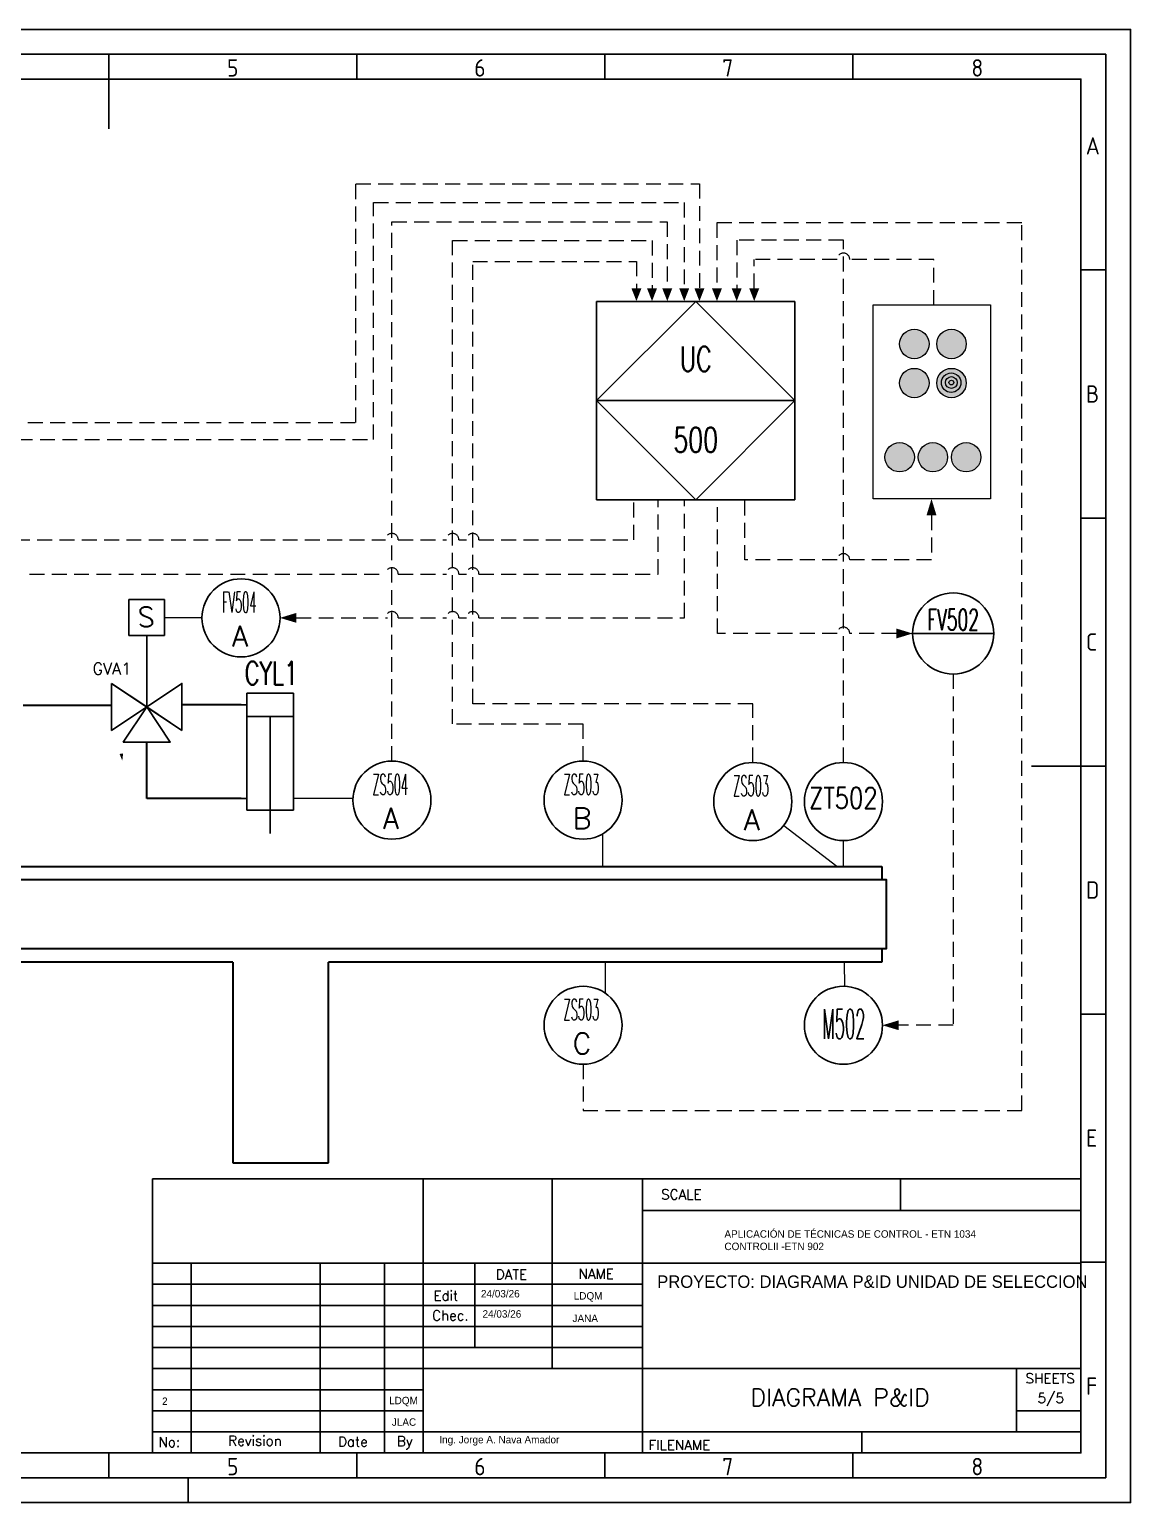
# Model space of a CAD drawing. Header units: millimetres. Extents: x -2 to 418, y 9 to 306.
# Drawn here: x 195.6 to 417.6, y 8.5 to 305.5 of the extents above; entities that cross this region are included whole.
import ezdxf
from ezdxf.enums import TextEntityAlignment as Align

# ---------------------------------------------------------------- set-up
doc = ezdxf.new("R2010")
doc.units = ezdxf.units.MM
doc.header["$LTSCALE"] = 6
doc.linetypes.add('DASHED', pattern=[0.75, 0.5, -0.25])
for name, color, linetype in [('025', 1, 'Continuous'), ('035', 5, 'Continuous'), ('07', 7, 'Continuous'), ('MISC', 7, 'Continuous'), ('SYMS', 7, 'Continuous'), ('TAGS', 7, 'Continuous')]:
    doc.layers.add(name, color=color, linetype=linetype)
for name, color, linetype, lineweight in [('SEÑAL ELECTRICA', 3, 'DASHED', 0), ('SEÑAL ELECTRICA OUT', 1, 'DASHED', 0), ('SEÑAL NEUMATICA', 5, 'Pneumatic Binary', 30)]:
    doc.layers.add(name, color=color, linetype=linetype, lineweight=lineweight)
doc.styles.add('ISO Proportional', font='isocp.shx')
doc.styles.add('WD', font='romans.shx')
doc.linetypes.add('Pneumatic Binary', pattern='A,0.25,[130,ltypeshp.shx,S=0.1,R=-45,X=0,Y=0],0.04,[130,ltypeshp.shx,S=0.1,R=55,X=0,Y=0],0.04,[130,ltypeshp.shx,S=0.1,R=-45,X=0,Y=0],1', length=1.33)

# ---------------------------------------------------------------- blocks, each defined once
blk = doc.blocks.new('VGVA1_3WAY_VALVE1')
at = {"ltscale": 3.2258}
for p, q in [((-0.25, 0.375), (0.25, -0.375)), ((-0.25, -0.375), (0.25, 0.375)), ((0.25, 0.375), (-0.25, 0.375)), ((0.375, 0.25), (0, 0)), ((0.375, 0.25), (0.375, -0.25)), ((0.375, -0.25), (0, 0)), ((0.25, -0.375), (-0.25, -0.375))]:
    blk.add_line(p, q, dxfattribs=at)
at = {"ltscale": 25.4, "flags": 128}
for points in [[(0.25, 0.375), (0, 0), (-0.25, 0.375)], [(0, 0), (0.375, 0.25), (0.375, -0.25)], [(-0.25, -0.375), (0, 0), (0.25, -0.375)]]:
    blk.add_lwpolyline(points, close=True, dxfattribs=at)
at = {"style": 'WD', "flags": 1}
for tag, p in [('INST', (-0.349, 0.777)), ('LOC', (-0.349, 0.581)), ('TAG1', (-0.349, 0.375))]:
    blk.add_attdef(tag, text='', height=0.125, dxfattribs=at).set_placement(p, align=Align.RIGHT)
at = {"style": 'WD'}
for tag, p, height in [('X2TERM04', (0, 0.375), 0.005), ('TERM04', (0.02, 0.388), 0.0625), ('X4TERM03', (0, 0), 0.005), ('X1TERM02', (0.375, 0), 0.005), ('TERM02', (0.406, 0.036), 0.0625), ('RATING1', (0.395, -0.159), 0.125), ('DESC1', (0.395, -0.375), 0.125), ('X8TERM01', (0, -0.375), 0.005), ('TERM01', (0.029, -0.455), 0.0625), ('DESC2', (0.395, -0.559), 0.125), ('DESC3', (0.395, -0.749), 0.125), ('WDTAGALT', (0.395, -0.935), 0.125)]:
    blk.add_attdef(tag, p, '', height=height, dxfattribs=at)
blk.add_attdef('XREF', text='', height=0.0625, rotation=0.0625, dxfattribs=at).set_placement((0.507, 0.365), align=Align.TOP_CENTER)
blk.add_attdef('TERM03', text='', height=0.0625, dxfattribs=at).set_placement((-0.085, 0.02), align=Align.RIGHT)
at = {"style": 'WD', "flags": 1}
for tag, p in [('FAMILY', (-0.284, -0.163)), ('WDTYPE', (-0.277, -0.103)), ('CAT', (-0.284, -0.207)), ('MFG', (-0.283, -0.238)), ('ASSYCODE', (-0.254, -0.268))]:
    blk.add_attdef(tag, text='', height=0.01, dxfattribs=at).set_placement(p, align=Align.CENTER)
blk = doc.blocks.new('VAC1_SOLENOID')
for p, q in [((-0.75, -0.125), (-0.75, 0.125)), ((-0.75, 0.125), (-0.5, 0.125)), ((-0.5, -0.125), (-0.5, 0.125)), ((-0.5, -0.125), (-0.75, -0.125))]:
    blk.add_line(p, q)
at = {"ltscale": 3.2258}
blk.add_line((0, 0), (-0.5, 0), dxfattribs=at)
at = {"style": 'WD'}
for tag, height, p in [('INST', 0.125, (-0.84, 0.553)), ('LOC', 0.125, (-0.835, 0.368)), ('TAG1', 0.125, (-0.835, 0.17)), ('TERM03', 0.0625, (-0.769, 0.009))]:
    blk.add_attdef(tag, text='', height=height, dxfattribs=at).set_placement(p, align=Align.RIGHT)
for tag, p, height in [('TERM02', (-0.628, 0.134), 0.0625), ('X2TERM02', (-0.625, 0.125), 0.005), ('X4TERM03', (-0.75, 0), 0.005), ('DESC1', (-0.431, -0.209), 0.125), ('X8TERM01', (-0.625, -0.125), 0.005), ('TERM01', (-0.624, -0.201), 0.0625), ('DESC2', (-0.431, -0.393), 0.125), ('DESC3', (-0.431, -0.583), 0.125), ('RATING1', (-0.431, -0.761), 0.125), ('WDTAGALT', (-0.421, -0.949), 0.125)]:
    blk.add_attdef(tag, p, '', height=height, dxfattribs=at)
blk.add_attdef('XREF', text='', height=0.0625, rotation=0.0625, dxfattribs=at).set_placement((-0.999, 0.095), align=Align.TOP_CENTER)
blk.add_attdef('TEXT', text='', height=0.0625, dxfattribs=at).set_placement((-0.624, -0.004), align=Align.MIDDLE_CENTER)
at = {"style": 'WD', "flags": 1}
for tag, p in [('WDTYPE', (-0.828, -0.053)), ('FAMILY', (-0.831, -0.09)), ('CAT', (-0.831, -0.134)), ('MFG', (-0.829, -0.166)), ('ASSYCODE', (-0.801, -0.195))]:
    blk.add_attdef(tag, text='', height=0.01, dxfattribs=at).set_placement(p, align=Align.CENTER)
blk = doc.blocks.new('VCY1_CYL_RETRACT')
for p, q in [((0.5625, 0.2812), (-0.0625, 0.2812)), ((-0.0625, 0.2812), (-0.0625, 0.0312)), ((0.0625, 0.2812), (0.0625, 0.0312)), ((0.5625, 0.0312), (0.5625, 0.2812)), ((0.0625, 0.1562), (0.6875, 0.1562)), ((-0.0625, 0.0312), (0.5625, 0.0312)), ((0, 0.0312), (0, 0)), ((0.5, 0.0312), (0.5, 0))]:
    blk.add_line(p, q)
at = {"style": 'WD', "width": 0.7}
for tag, p in [('INST', (0.25, 0.6562)), ('LOC', (0.25, 0.5)), ('TAG1', (0.25, 0.3438))]:
    blk.add_attdef(tag, text='', height=0.125, dxfattribs=at).set_placement(p, align=Align.CENTER)
for tag, p in [('DESC1', (-0.125, 0.1562)), ('DESC2', (-0.125, 0)), ('DESC3', (-0.125, -0.1562)), ('WDTAGALT', (-0.125, -0.3125))]:
    blk.add_attdef(tag, text='', height=0.125, dxfattribs=at).set_placement(p, align=Align.RIGHT)
at = {"style": 'WD'}
for tag, p, height, flags in [('WDBLKNAM', (0.3428, 0.2812), 0.01, 9), ('FAMILY', (0.3497, 0.2685), 0.01, 9), ('X8TERM01', (0, 0), 0.005, 1), ('WDTYPE', (0.0625, 0.0625), 0.01, 1), ('X8TERM02', (0.5, 0), 0.005, 1)]:
    blk.add_attdef(tag, p, '', height=height, dxfattribs=dict(at, flags=flags))
blk.add_attdef('XREF', (0.6562, 0.2188), '', height=0.0625, dxfattribs=at)
at = {"linetype": 'Continuous', "style": 'WD', "flags": 9}
for tag, p in [('ASSYCODE', (0.375, 0.1875)), ('MFG', (0.3728, 0.2049)), ('CAT', (0.3748, 0.2243))]:
    blk.add_attdef(tag, text='', height=0.01, dxfattribs=at).set_placement(p, align=Align.CENTER)
at = {"style": 'WD', "width": 0.7}
for tag, p, height in [('RATING1', (0.6875, 0), 0.125), ('TERM01', (0.0312, -0.0938), 0.0625), ('TERM02', (0.5312, -0.0938), 0.0625)]:
    blk.add_attdef(tag, p, '', height=height, dxfattribs=at)
blk = doc.blocks.new('HIN1_FIELD_MOUNT')
at = {"ltscale": 3.2258}
blk.add_circle((0, 0), 0.5, dxfattribs=at)
at = {"style": 'WD', "width": 0.7}
for tag, height, p in [('INST', 0.125, (-0.454, 0.471)), ('LOC', 0.125, (-0.454, 0.309)), ('TERM01', 0.0625, (-0.524, 0.018))]:
    blk.add_attdef(tag, text='', height=height, dxfattribs=at).set_placement(p, align=Align.RIGHT)
for tag, p, height in [('TERM04', (0.021, 0.531), 0.0625), ('X2TERM04', (0, 0.5), 0.005), ('X4TERM01', (-0.5, 0), 0.005), ('X1TERM03', (0.5, 0), 0.005), ('TERM03', (0.522, 0.018), 0.0625), ('RATING1', (0.513, -0.159), 0.125), ('DESC1', (0.513, -0.318), 0.125), ('X8TERM02', (0, -0.5), 0.005), ('TERM02', (0.023, -0.581), 0.0625), ('DESC2', (0.513, -0.508), 0.125), ('DESC3', (0.513, -0.688), 0.125), ('WDTAGALT', (0.513, -0.863), 0.125)]:
    blk.add_attdef(tag, p, '', height=height, dxfattribs=at)
blk.add_attdef('XREF', text='', height=0.0625, rotation=0.0625, dxfattribs=at).set_placement((0.546, 0.412), align=Align.TOP_CENTER)
for tag, p in [('TAG1_PART1', (0, 0.147)), ('TAG1_PART2', (0, -0.26))]:
    blk.add_attdef(tag, text='', height=0.125, dxfattribs=at).set_placement(p, align=Align.CENTER)
at = {"style": 'WD', "width": 0.7, "flags": 1}
for tag, p in [('WDTYPE', (-0.535, -0.17)), ('CAT', (-0.546, -0.253)), ('MFG', (-0.544, -0.28)), ('FAMILY', (-0.537, -0.223)), ('ASSYCODE', (-0.525, -0.306))]:
    blk.add_attdef(tag, text='', height=0.01, dxfattribs=at).set_placement(p, align=Align.CENTER)
blk = doc.blocks.new('HIN1_INFRONT_MAIN')
at = {"ltscale": 0.127}
blk.add_line((-0.5, 0), (0.5, 0), dxfattribs=at)
at = {"ltscale": 3.2258}
blk.add_circle((0, 0), 0.5, dxfattribs=at)
at = {"style": 'WD', "width": 0.7}
for tag, height, p in [('INST', 0.125, (-0.481, 0.455)), ('LOC', 0.125, (-0.481, 0.293)), ('TERM01', 0.0625, (-0.524, 0.018))]:
    blk.add_attdef(tag, text='', height=height, dxfattribs=at).set_placement(p, align=Align.RIGHT)
for tag, p, height in [('TERM04', (0.021, 0.531), 0.0625), ('X2TERM04', (0, 0.5), 0.005), ('X4TERM01', (-0.5, 0), 0.005), ('X1TERM03', (0.5, 0), 0.005), ('TERM03', (0.522, 0.018), 0.0625), ('RATING1', (0.513, -0.162), 0.125), ('DESC1', (0.513, -0.321), 0.125), ('X8TERM02', (0, -0.5), 0.005), ('TERM02', (0.023, -0.581), 0.0625), ('DESC2', (0.513, -0.51), 0.125), ('DESC3', (0.513, -0.691), 0.125), ('WDTAGALT', (0.513, -0.866), 0.125)]:
    blk.add_attdef(tag, p, '', height=height, dxfattribs=at)
blk.add_attdef('XREF', text='', height=0.0625, rotation=0.0625, dxfattribs=at).set_placement((0.546, 0.412), align=Align.TOP_CENTER)
for tag, p in [('TAG1_PART1', (0, 0.147)), ('TAG1_PART2', (0, -0.26))]:
    blk.add_attdef(tag, text='', height=0.125, dxfattribs=at).set_placement(p, align=Align.CENTER)
at = {"style": 'WD', "width": 0.7, "flags": 1}
for tag, p in [('WDTYPE', (-0.535, -0.17)), ('CAT', (-0.546, -0.253)), ('MFG', (-0.544, -0.28)), ('FAMILY', (-0.537, -0.223)), ('ASSYCODE', (-0.525, -0.306))]:
    blk.add_attdef(tag, text='', height=0.01, dxfattribs=at).set_placement(p, align=Align.CENTER)
blk = doc.blocks.new('HIN1_INFRONT_MAIN_PLC')
for p, q in [((-0.5, -0.5), (-0.5, 0.5)), ((-0.5, 0.5), (0.5, 0.5)), ((0.5, 0.5), (0.5, -0.5)), ((0.5, -0.5), (-0.5, -0.5))]:
    blk.add_line(p, q)
at = {"ltscale": 0.127}
blk.add_line((-0.5, 0), (0.5, 0), dxfattribs=at)
at = {"ltscale": 25.4, "flags": 128}
blk.add_lwpolyline([(0, 0.5), (-0.5, 0), (0, -0.5), (0.5, 0)], close=True, dxfattribs=at)
at = {"ltscale": 3.2258, "flags": 128}
blk.add_lwpolyline([(0, 0.5), (-0.5, 0), (0, -0.5), (0.5, 0)], close=True, dxfattribs=at)
blk.add_lwpolyline([(0, 0.5), (-0.5, 0), (0, -0.5), (0.5, 0)], close=True, dxfattribs=at)
at = {"style": 'WD', "width": 0.7}
for tag, height, p in [('INST', 0.125, (-0.5816, 0.4156)), ('LOC', 0.125, (-0.5816, 0.254)), ('TERM01', 0.0625, (-0.5242, 0.0184))]:
    blk.add_attdef(tag, text='', height=height, dxfattribs=at).set_placement(p, align=Align.RIGHT)
for tag, p, height in [('TERM04', (0.0207, 0.5306), 0.0625), ('X2TERM04', (0, 0.5), 0.005), ('TERM03', (0.5222, 0.0184), 0.0625), ('X4TERM01', (-0.5, 0), 0.005), ('X1TERM03', (0.5, 0), 0.005), ('RATING1', (0.5485, -0.1677), 0.125), ('DESC1', (0.5485, -0.3266), 0.125), ('DESC2', (0.5485, -0.5165), 0.125), ('X8TERM02', (0, -0.5), 0.005), ('TERM02', (0.0233, -0.5809), 0.0625), ('DESC3', (0.5485, -0.6975), 0.125), ('WDTAGALT', (0.5485, -0.8716), 0.125)]:
    blk.add_attdef(tag, p, '', height=height, dxfattribs=at)
blk.add_attdef('XREF', text='', height=0.0625, rotation=0.0625, dxfattribs=at).set_placement((0.6297, 0.3767), align=Align.TOP_CENTER)
for tag, p in [('TAG1_PART1', (0, 0.147)), ('TAG1_PART2', (0, -0.2602))]:
    blk.add_attdef(tag, text='', height=0.125, dxfattribs=at).set_placement(p, align=Align.CENTER)
at = {"style": 'WD', "width": 0.7, "flags": 1}
for tag, p in [('WDTYPE', (-0.5767, -0.1697)), ('FAMILY', (-0.5789, -0.2227)), ('CAT', (-0.5871, -0.2531)), ('MFG', (-0.5859, -0.2796)), ('ASSYCODE', (-0.5662, -0.3061))]:
    blk.add_attdef(tag, text='', height=0.01, dxfattribs=at).set_placement(p, align=Align.CENTER)
blk = doc.blocks.new('IEC_border_a3')
at = {"layer": '035'}
for p, q in [((214, 292), (214, 287)), ((264, 292), (264, 287)), ((314, 292), (314, 287)), ((364, 292), (364, 287)), ((414.97, 248.54), (409.98, 248.54)), ((414.98, 198.5), (410, 198.5)), ((414.98, 148.5), (410, 148.5)), ((414.98, 98.5), (410, 98.5)), ((415, 48.46), (410.02, 48.46)), ((214, 10), (214, 5)), ((264, 10), (264, 5)), ((314, 10), (314, 5)), ((364, 10), (364, 5)), ((230, 5), (230, 0))]:
    blk.add_line(p, q, dxfattribs=at)
for points in [[(0, 297), (420, 297), (420, 0), (0, 0)], [(18, 287), (410, 287), (410, 10), (18, 10)]]:
    blk.add_lwpolyline(points, close=True, dxfattribs=at)
at = {"layer": '07'}
for p, q in [((214, 287), (214, 277)), ((400, 148.5), (410, 148.5))]:
    blk.add_line(p, q, dxfattribs=at)
blk.add_lwpolyline([(13, 292), (415, 292), (415, 5), (13, 5)], close=True, dxfattribs=at)
at = {"layer": '035', "style": 'ISO Proportional'}
for s, p in [('5', (237.84, 287.5)), ('6', (287.69, 287.5)), ('7', (337.67, 287.5)), ('8', (387.92, 287.5)), ('A', (410.98, 271.79)), ('B', (411, 221.75)), ('C', (411, 171.75)), ('D', (411, 121.75)), ('E', (411.02, 71.72)), ('F', (411.02, 21.72)), ('5', (237.84, 5.5)), ('6', (287.69, 5.5)), ('7', (337.67, 5.5)), ('8', (387.92, 5.5))]:
    blk.add_text(s, height=3.5, dxfattribs=at).set_placement(p)
blk = doc.blocks.new('IEC_tblock_a3')
at = {"layer": '035'}
for p, q in [((-106.6, 55.25), (-106.6, 17)), ((-36.4, 55.25), (-36.4, 48.88)), ((-88.4, 48.88), (0, 48.88)), ((-179.4, 38.25), (-179.4, 0)), ((-153.4, 38.25), (-153.4, 0)), ((-140.4, 38.25), (-140.4, 0)), ((-122.2, 38.25), (-122.2, 21.25)), ((-187.2, 34), (-88.4, 34)), ((-187.2, 29.75), (-88.4, 29.75)), ((-187.2, 25.5), (-88.4, 25.5)), ((-187.2, 21.25), (-88.4, 21.25)), ((-187.2, 17), (-132.6, 17)), ((-187.2, 12.75), (-132.6, 12.75)), ((-187.2, 8.5), (-132.6, 8.5)), ((-13, 8.5), (0, 8.5)), ((-187.2, 4.25), (0, 4.25)), ((-44.2, 4.25), (-44.2, 0))]:
    blk.add_line(p, q, dxfattribs=at)
at = {"layer": '07'}
for p, q in [((-187.2, 55.25), (-187.2, 0)), ((-187.2, 55.25), (0, 55.25)), ((-132.6, 55.25), (-132.6, 0)), ((-88.4, 55.25), (-88.4, 0)), ((0, 55.25), (0, 0)), ((-187.2, 38.25), (0, 38.25)), ((-132.6, 17), (0, 17)), ((-13, 17), (-13, 4.25)), ((-187.2, 0), (0, 0))]:
    blk.add_line(p, q, dxfattribs=at)
at = {"style": 'WD'}
for tag, p in [('SCALE', (-69.88, 51.07)), ('SH', (-8.74, 10.06)), ('FILENAME', (-68.15, 0.8))]:
    blk.add_attdef(tag, p, '', height=2, dxfattribs=at)
for tag, height, p in [('EDDATE', 2, (-114.97, 30.8)), ('EDBY', 2, (-98.02, 30.86)), ('PROJDESC', 5, (-45.9, 29.2)), ('CKDATE', 2, (-114.85, 26.58)), ('CKBY', 2, (-97.88, 26.3)), ('DWGDESC', 5, (-44.85, 19.72)), ('DWGNO', 3.5, (-48.54, 9.46))]:
    blk.add_attdef(tag, text='', height=height, dxfattribs=at).set_placement(p, align=Align.CENTER)
at = {"style": 'WD', "flags": 1}
blk.add_attdef('WD_TB', (-120.95, 11.91), '', height=2, dxfattribs=at)
at = {"layer": '025', "style": 'WD'}
for s, p in [('SCALE', (-80.57, 51.13)), ('NAME', (-97.74, 35.14)), ('No:', (-183.81, 1.19)), ('Revision', (-166.53, 1.47)), ('Date', (-146.79, 1.28)), ('By', (-136.33, 1.37))]:
    blk.add_text(s, height=2, dxfattribs=at).set_placement(p, align=Align.CENTER)
for s, p in [('DATE', (-118, 35)), ('Edit', (-130.55, 30.72)), ('Chec.', (-130.82, 26.72)), ('SHEETS', (-11.17, 14.05)), ('FILENAME', (-87.18, 0.61))]:
    blk.add_text(s, height=2, dxfattribs=at).set_placement(p)

msp = doc.modelspace()

# ---------------------------------------------------------------- hatches: boundary and pattern name
at = {"lineweight": 20}
h = msp.add_hatch(color=3, dxfattribs=at)
h.dxf.hatch_style = 1
h.paths.add_polyline_path([(371.02, 242.11, 1), (376.94, 242.11, 1)])
h = msp.add_hatch(color=1, dxfattribs=at)
h.dxf.hatch_style = 1
h.paths.add_polyline_path([(378.51, 242.11, 1), (384.43, 242.11, 1)])
at = {"lineweight": 20, "true_color": 0x939598}
h = msp.add_hatch(color=252, dxfattribs=at)
h.dxf.hatch_style = 1
h.paths.add_polyline_path([(376.94, 234.24, 1), (371.02, 234.24, 1)])
at = {"lineweight": 20, "true_color": 0x000000}
h = msp.add_hatch(color=18, dxfattribs=at)
h.dxf.hatch_style = 1
h.paths.add_polyline_path([(376.71, 235.37), (371.68, 232.36), (371.22, 233.13), (376.25, 236.15)])
at = {"lineweight": 20}
h = msp.add_hatch(color=256, dxfattribs=at)
h.dxf.hatch_style = 1
h.set_gradient(color1=(237, 31, 36), color2=(255, 0, 0), name='SPHERICAL')
h.paths.add_polyline_path([(378.51, 234.24, 1), (384.43, 234.24, 1)])
h = msp.add_hatch(color=256, dxfattribs=at)
h.dxf.hatch_style = 1
h.set_gradient(color1=(255, 0, 0), color2=(153, 27, 30), name='INVSPHERICAL')
edge = h.paths.add_edge_path()
edge.add_arc((371.02, 219.28), 2.96, 0, 360)
h = msp.add_hatch(color=256, dxfattribs=at)
h.dxf.hatch_style = 1
h.set_gradient(color1=(0, 255, 0), color2=(19, 103, 52), name='INVSPHERICAL')
edge = h.paths.add_edge_path()
edge.add_arc((377.72, 219.28), 2.96, 0, 360)
h = msp.add_hatch(color=256, dxfattribs=at)
h.dxf.hatch_style = 1
h.set_gradient(color1=(255, 255, 0), color2=(205, 105, 40), name='INVSPHERICAL')
edge = h.paths.add_edge_path()
edge.add_arc((384.43, 219.28), 2.96, 0, 360)

# ---------------------------------------------------------------- linework, layer by layer
for p, q in [((230.35, 186.89), (222.8, 186.89)), ((311.1, 143.31), (311.1, 136.73)), ((347.64, 145.06), (358.34, 136.81)), ((359.65, 142.01), (359.65, 136.81)), ((311.68, 111.19), (311.68, 117.46)), ((359.99, 112.64), (359.9, 117.41))]:
    msp.add_line(p, q, dxfattribs=at)
msp.add_line((260.78, 150.5), (248.73, 150.53))
at = {"linetype": 'ByBlock', "lineweight": 30}
for p, q in [((38.15, 136.73), (367.43, 136.73)), ((367.43, 136.73), (367.43, 134.12)), ((367.43, 120.17), (367.43, 117.46)), ((236.57, 117.46), (170.23, 117.46)), ((236.57, 117.46), (236.57, 77.01)), ((367.43, 117.46), (255.86, 117.46)), ((255.86, 77.01), (255.86, 117.46)), ((236.57, 77.01), (255.86, 77.01))]:
    msp.add_line(p, q, dxfattribs=at)
at = {"color": 3, "lineweight": 20}
for points in [[(317.95, 253.31, 2, 0, 0), (317.95, 250.75, 0, 0, 0)], [(321.09, 253.31, 2, 0, 0), (321.09, 250.75, 0, 0, 0)], [(324.16, 253.31, 2, 0, 0), (324.17, 250.75, 0, 0, 0)], [(327.58, 253.31, 2, 0, 0), (327.58, 250.75, 0, 0, 0)], [(330.65, 253.31, 2, 0, 0), (330.65, 250.75, 0, 0, 0)], [(334.18, 253.31, 2, 0, 0), (334.18, 250.75, 0, 0, 0)], [(338.16, 253.31, 2, 0, 0), (338.16, 250.75, 0, 0, 0)], [(341.7, 253.31, 2, 0, 0), (341.7, 250.75, 0, 0, 0)]]:
    msp.add_lwpolyline(points, format="xyseb", dxfattribs=at)
at = {"lineweight": 20}
msp.add_lwpolyline([(365.7, 249.98), (389.36, 249.98), (389.36, 210.88), (365.7, 210.88)], close=True, dxfattribs=at)
at = {"color": 1, "lineweight": 20}
for points in [[(377.44, 207.58, 2, 0, 0), (377.44, 210.88, 0, 0, 0)], [(249.38, 186.89, 2, 0, 0), (246.08, 186.89, 0, 0, 0)], [(370.35, 183.74, 2, 0, 0), (373.64, 183.74, 0, 0, 0)], [(370.85, 104.75, 2, 0, 0), (367.56, 104.75, 0, 0, 0)]]:
    msp.add_lwpolyline(points, format="xyseb", dxfattribs=at)
for points in [[(222.57, 175.43, 0, 0, 0), (227.21, 175.42, 0.721, 0, 0), (228.75, 175.42, 0, 0, 0)], [(209.47, 162.87, 0, 0, -0.415908), (214.09, 159.51, 0.721, 0, 0), (214.29, 158.09, 0, 0, 0)], [(373.64, 151.29, 0, 0, 0), (373.64, 140.35, 1.7, 0, 0), (373.63, 136.73, 0, 0, 0)]]:
    msp.add_lwpolyline(points, format="xyseb")
at = {"linetype": 'ByBlock', "lineweight": 30}
msp.add_lwpolyline([(37.24, 134.12), (368.27, 134.12), (368.27, 120.17), (37.24, 120.17)], close=True, dxfattribs=at)
at = {"lineweight": 20}
for centre, radius in [((373.98, 242.11), 2.96), ((381.47, 242.11), 2.96), ((373.98, 234.24), 2.96), ((381.47, 234.24), 2.96), ((381.41, 234.31), 1.97), ((381.44, 234.34), 1.19), ((381.44, 234.34), 0.476), ((371.02, 219.28), 2.96), ((377.72, 219.28), 2.96), ((384.43, 219.28), 2.96)]:
    msp.add_circle(centre, radius, dxfattribs=at)
at = {"layer": 'SEÑAL ELECTRICA', "lineweight": 20}
for p, q in [((261.39, 226.3), (261.39, 274.42)), ((261.39, 274.42), (330.65, 274.42)), ((330.65, 274.42), (330.65, 253.31)), ((264.95, 222.88), (264.95, 270.64)), ((264.95, 270.64), (327.58, 270.64)), ((327.58, 270.64), (327.58, 253.31)), ((268.65, 158), (268.65, 266.74)), ((268.65, 266.74), (324.16, 266.74)), ((324.16, 266.74), (324.16, 253.31)), ((395.65, 266.53), (334.18, 266.53)), ((334.18, 266.53), (334.18, 253.31)), ((395.65, 87.57), (395.65, 266.53)), ((280.89, 165.51), (280.89, 262.97)), ((280.89, 262.97), (321.11, 262.97)), ((321.11, 262.97), (321.09, 253.31)), ((338.18, 263.03), (338.16, 253.31)), ((359.69, 263.03), (338.18, 263.03)), ((359.69, 157.73), (359.69, 263.03)), ((284.93, 169.57), (284.93, 258.77)), ((284.93, 258.77), (317.98, 258.77)), ((317.98, 258.77), (317.98, 253.31)), ((358.42, 259.17), (341.7, 259.17)), ((341.7, 253.31), (341.7, 259.17)), ((377.88, 259.17), (360.96, 259.17)), ((377.88, 249.98), (377.88, 259.17)), ((100.75, 226.3), (261.39, 226.3)), ((184.21, 222.88), (264.95, 222.88)), ((341.41, 169.57), (284.93, 169.57)), ((341.41, 157.73), (341.41, 169.57)), ((307.19, 165.48), (280.89, 165.48)), ((307.19, 158), (307.19, 165.48)), ((307.19, 96.88), (307.19, 87.57)), ((307.19, 87.57), (395.65, 87.57))]:
    msp.add_line(p, q, dxfattribs=at)
msp.add_arc((359.69, 259.17), 1.27, 0, 180, dxfattribs=at)
at = {"layer": 'SEÑAL ELECTRICA OUT', "lineweight": 20}
for p, q in [((317.39, 202.65), (317.39, 210.69)), ((322.32, 195.72), (322.32, 210.69)), ((327.64, 186.89), (327.64, 210.69)), ((334.28, 183.74), (334.28, 210.69)), ((339.81, 198.56), (339.81, 210.69)), ((377.44, 207.58), (377.44, 198.56)), ((84.62, 202.65), (267.38, 202.65)), ((269.92, 202.65), (279.62, 202.65)), ((282.16, 202.65), (283.66, 202.65)), ((286.2, 202.65), (317.39, 202.65)), ((358.42, 198.56), (339.81, 198.56)), ((377.44, 198.56), (360.96, 198.56)), ((195.57, 195.72), (267.38, 195.72)), ((269.92, 195.72), (279.62, 195.72)), ((282.16, 195.72), (283.66, 195.72)), ((286.2, 195.72), (322.32, 195.72)), ((249.38, 186.89), (267.75, 186.89)), ((269.92, 186.89), (279.62, 186.89)), ((282.16, 186.89), (283.66, 186.89)), ((286.2, 186.89), (327.64, 186.89)), ((358.42, 183.74), (334.28, 183.74)), ((370.35, 183.74), (360.96, 183.74)), ((381.82, 175.57), (381.82, 104.75)), ((381.82, 104.75), (370.85, 104.75))]:
    msp.add_line(p, q, dxfattribs=at)
for centre in [(268.65, 202.65), (280.89, 202.65), (284.93, 202.65), (359.69, 198.56), (268.65, 195.72), (280.89, 195.72), (284.93, 195.72), (268.65, 186.89), (280.89, 186.89), (284.93, 186.89), (359.69, 183.74)]:
    msp.add_arc(centre, 1.27, 0, 180, dxfattribs=at)
at = {"layer": 'SEÑAL NEUMATICA'}
for p, q in [((238.22, 169.34), (226.31, 169.34)), ((212.12, 169.21), (194.3, 169.21)), ((219.21, 150.48), (219.21, 161.85)), ((238.22, 150.48), (219.21, 150.48))]:
    msp.add_line(p, q, dxfattribs=at)

# ---------------------------------------------------------------- block references
msp.add_blockref('IEC_border_a3', (-2.43, 8.52))
ref = msp.add_blockref('IEC_tblock_a3', (407.57, 18.52))
ref.add_attrib('DWGNO', 'DIAGRAMA P&ID', dxfattribs={"height": 3.5, "style": 'WD'}).set_placement((359.03, 27.98), align=Align.CENTER)
ref.add_attrib('SH', '5/5', (398.83, 28.59), dxfattribs={"height": 2, "style": 'WD'})
at = {"layer": 'SYMS'}
ref = msp.add_blockref('HIN1_INFRONT_MAIN_PLC', (329.9, 230.69), dxfattribs=dict(at, xscale=40, yscale=40, zscale=40))
ref.add_attrib('TAG1_PART1', 'UC', dxfattribs={"layer": 'TAGS', "height": 5, "style": 'WD', "width": 0.7}).set_placement((329.9, 236.57), align=Align.CENTER)
ref.add_attrib('TAG1_PART2', '500', dxfattribs={"layer": 'TAGS', "height": 5, "style": 'WD', "width": 0.7}).set_placement((329.9, 220.29), align=Align.CENTER)
ref = msp.add_blockref('HIN1_FIELD_MOUNT', (238.22, 186.89), dxfattribs=dict(at, xscale=15.73202331055199, yscale=15.73202331055199, zscale=15.73202331055199))
ref.add_attrib('TAG1_PART1', 'FV504', dxfattribs={"layer": 'TAGS', "height": 4.2, "style": 'WD', "width": 0.4}).set_placement((237.87, 187.94), align=Align.CENTER)
ref.add_attrib('TAG1_PART2', 'A', dxfattribs={"layer": 'TAGS', "height": 4.2, "style": 'WD'}).set_placement((237.99, 181.11), align=Align.CENTER)
ref = msp.add_blockref('VAC1_SOLENOID', (219.2, 168.94), dxfattribs=dict(at, xscale=28.83082913345933, yscale=28.83082913345933, zscale=28.83082913345933, rotation=270))
ref.add_attrib('TEXT', 'S', dxfattribs={"layer": 'MISC', "height": 4, "style": 'WD'}).set_placement((219.08, 187.07), align=Align.MIDDLE_CENTER)
ref = msp.add_blockref('HIN1_INFRONT_MAIN', (381.82, 183.74), dxfattribs=dict(at, xscale=16.35835507525189, yscale=16.35835507525189, zscale=16.35835507525189))
ref.add_attrib('TAG1_PART1', 'FV502', dxfattribs={"layer": 'TAGS', "height": 4.2, "style": 'WD', "width": 0.6}).set_placement((381.82, 184.43), align=Align.CENTER)
ref = msp.add_blockref('VGVA1_3WAY_VALVE1', (219.21, 168.94), dxfattribs=dict(at, xscale=18.91666348168219, yscale=18.91666348168219, zscale=18.91666348168219, rotation=270))
ref.add_attrib('TAG1', 'GVA1', dxfattribs={"layer": 'TAGS', "height": 2.365, "style": 'WD'}).set_placement((216.08, 175.46), align=Align.RIGHT)
ref = msp.add_blockref('VCY1_CYL_RETRACT', (238.22, 169.34), dxfattribs=dict(at, xscale=37.71058877357584, yscale=37.71058877357584, zscale=37.71058877357584, rotation=270))
ref.add_attrib('TAG1', 'CYL1', dxfattribs={"layer": 'TAGS', "height": 4.714, "style": 'WD', "width": 0.7}).set_placement((244.36, 173.41), align=Align.CENTER)
ref = msp.add_blockref('HIN1_FIELD_MOUNT', (268.65, 150.14), dxfattribs=dict(at, xscale=15.73202331055199, yscale=15.73202331055199, zscale=15.73202331055199))
ref.add_attrib('TAG1_PART1', 'ZS504', dxfattribs={"layer": 'TAGS', "height": 4.2, "style": 'WD', "width": 0.4}).set_placement((268.3, 151.18), align=Align.CENTER)
ref.add_attrib('TAG1_PART2', 'A', dxfattribs={"layer": 'TAGS', "height": 4.2, "style": 'WD'}).set_placement((268.43, 144.36), align=Align.CENTER)
ref = msp.add_blockref('HIN1_FIELD_MOUNT', (307.19, 150.14), dxfattribs=dict(at, xscale=15.73202331055199, yscale=15.73202331055199, zscale=15.73202331055199))
ref.add_attrib('TAG1_PART1', 'ZS503', dxfattribs={"layer": 'TAGS', "height": 4.2, "style": 'WD', "width": 0.4}).set_placement((306.85, 151.18), align=Align.CENTER)
ref.add_attrib('TAG1_PART2', 'B', dxfattribs={"layer": 'TAGS', "height": 4.2, "style": 'WD'}).set_placement((306.97, 144.36), align=Align.CENTER)
ref = msp.add_blockref('HIN1_FIELD_MOUNT', (341.41, 149.86), dxfattribs=dict(at, xscale=15.73202331055199, yscale=15.73202331055199, zscale=15.73202331055199))
ref.add_attrib('TAG1_PART1', 'ZS503', dxfattribs={"layer": 'TAGS', "height": 4.2, "style": 'WD', "width": 0.4}).set_placement((341.06, 150.91), align=Align.CENTER)
ref.add_attrib('TAG1_PART2', 'A', dxfattribs={"layer": 'TAGS', "height": 4.2, "style": 'WD'}).set_placement((341.19, 144.08), align=Align.CENTER)
ref = msp.add_blockref('HIN1_FIELD_MOUNT', (359.69, 149.86), dxfattribs=dict(at, xscale=15.73202331055199, yscale=15.73202331055199, zscale=15.73202331055199))
ref.add_attrib('TAG1_PART1', 'ZT502', dxfattribs={"layer": 'TAGS', "height": 4.2, "style": 'WD', "width": 0.8}).set_placement((359.66, 148.46), align=Align.CENTER)
ref = msp.add_blockref('HIN1_FIELD_MOUNT', (307.19, 104.75), dxfattribs=dict(at, xscale=15.73202331055199, yscale=15.73202331055199, zscale=15.73202331055199))
ref.add_attrib('TAG1_PART1', 'ZS503', dxfattribs={"layer": 'TAGS', "height": 4.2, "style": 'WD', "width": 0.4}).set_placement((306.85, 105.79), align=Align.CENTER)
ref.add_attrib('TAG1_PART2', 'C', dxfattribs={"layer": 'TAGS', "height": 4.2, "style": 'WD'}).set_placement((306.97, 98.97), align=Align.CENTER)
ref = msp.add_blockref('HIN1_FIELD_MOUNT', (359.69, 104.75), dxfattribs=dict(at, xscale=15.73202331055199, yscale=15.73202331055199, zscale=15.73202331055199))
ref.add_attrib('TAG1_PART1', 'M502', dxfattribs={"layer": 'TAGS', "height": 6, "style": 'WD', "width": 0.4}).set_placement((359.79, 102.03), align=Align.CENTER)

# ---------------------------------------------------------------- texts
at = {"attachment_point": 1}
for s, width, heights, insert, char_height in [('APLICACIÓN DE TÉCNICAS DE CONTROL - ETN 1034\\PCONTROLII -ETN 902', 64.7096, [0], (335.69, 63.42), 1.5), ('PROYECTO: DIAGRAMA P&ID UNIDAD DE SELECCION', 81.9987, [0], (322.14, 54.31), 2.5), ('24/03/26', 13.0311, [1.5], (286.6, 51.38), 1.5), ('LDQM', 13.0311, [0], (305.3, 50.94), 1.5), ('24/03/26', 13.0311, [0], (286.92, 47.3), 1.5), ('JANA', 18.8637, [0], (305.06, 46.42), 1.5), ('2', 13.0311, [2.39], (222.3, 29.7), 1.5), ('LDQM', 13.0311, [0], (268.08, 29.84), 1.5), ('JLAC', 13.0311, [0], (268.63, 25.5), 1.5), ('Ing. Jorge A. Nava Amador', 38.5954, [0], (278.21, 21.96), 1.5)]:
    msp.add_mtext_dynamic_manual_height_columns(s, width=width, gutter_width=12.5, heights=heights, dxfattribs=dict(at, insert=insert, char_height=char_height))

doc.saveas('drawing.dxf')
